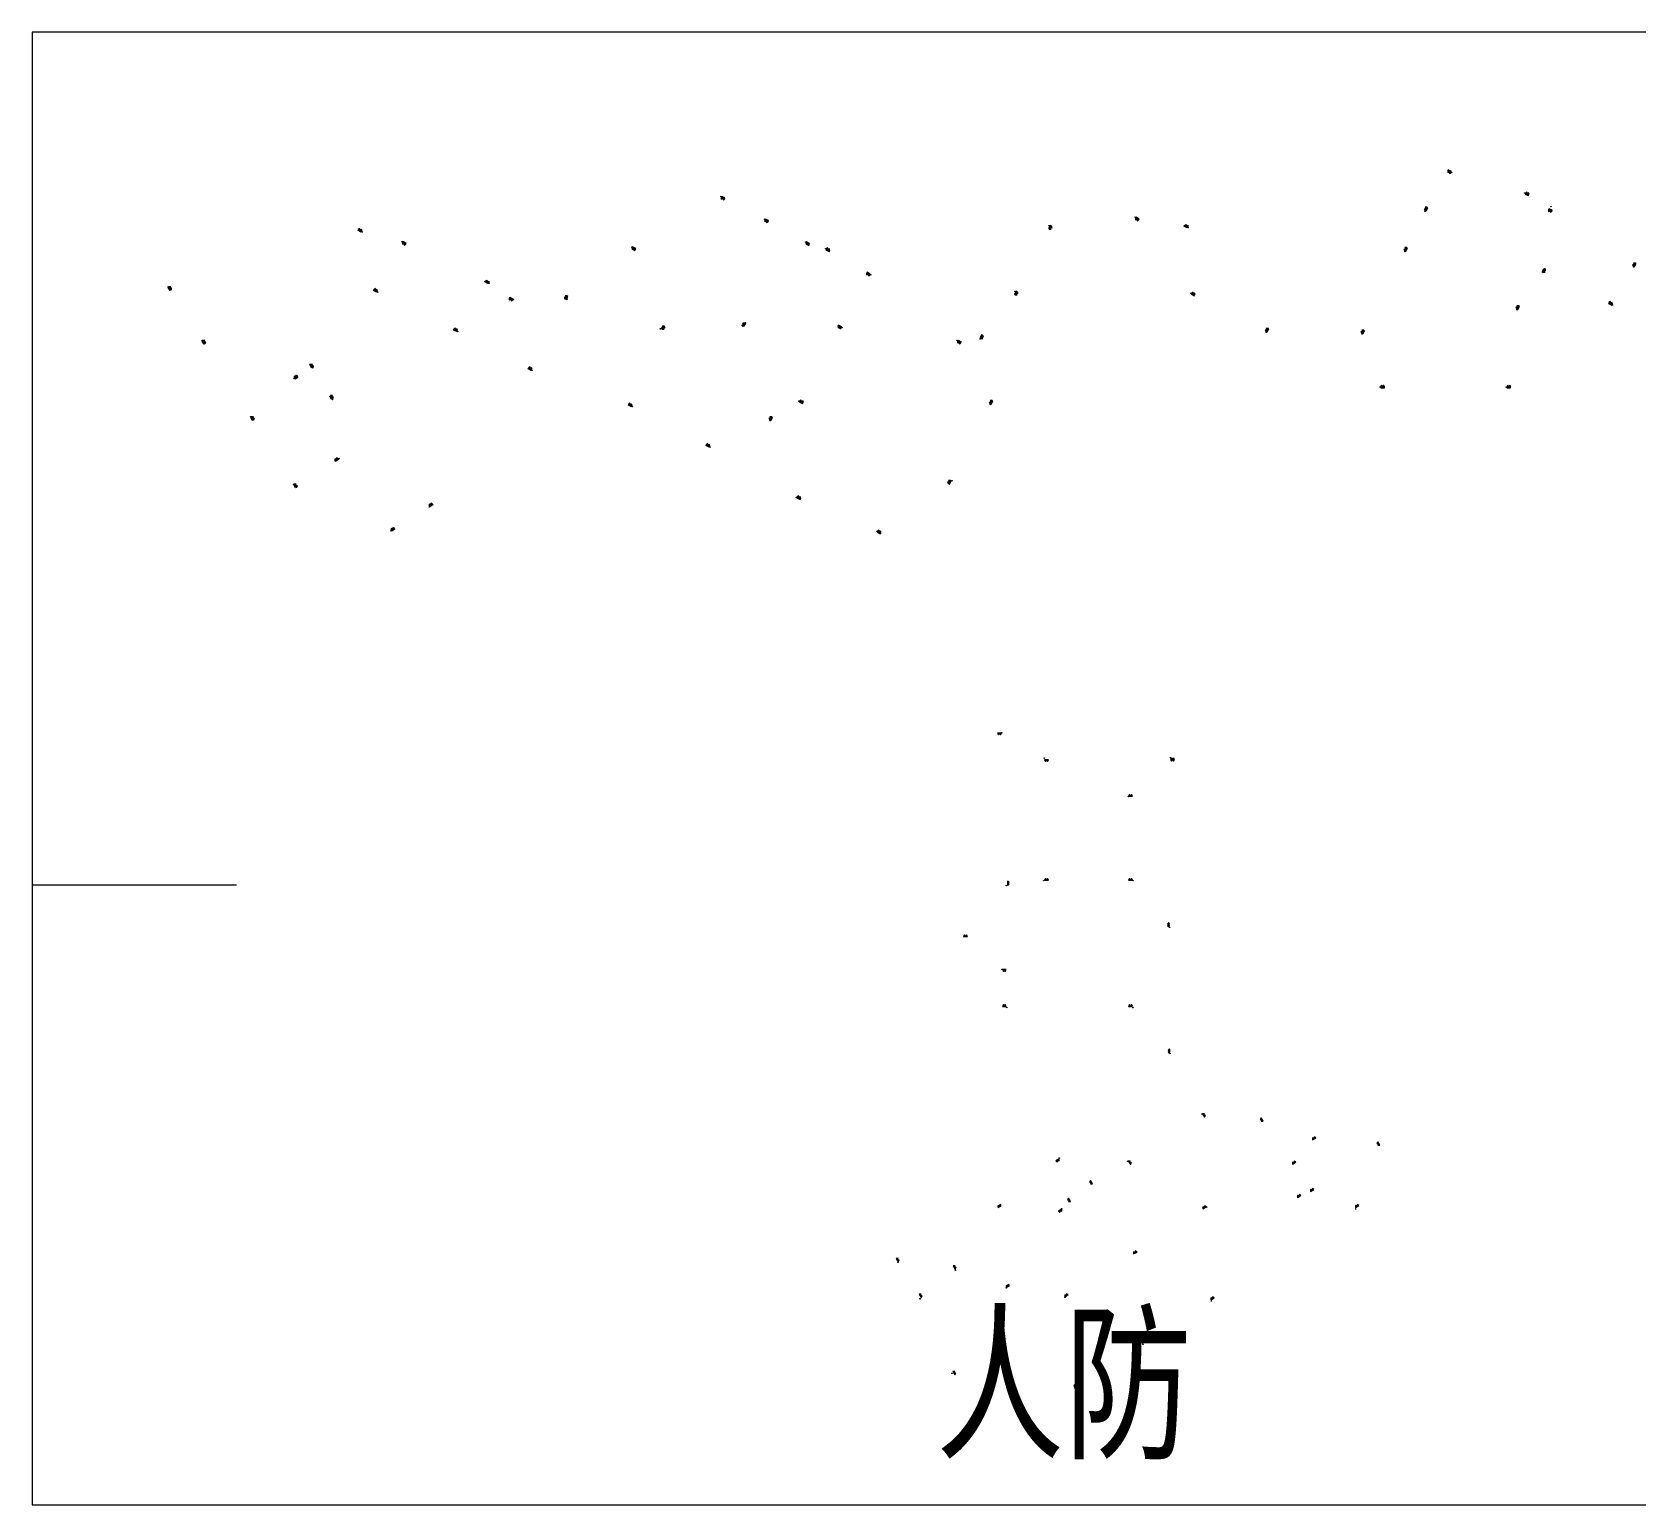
# Model space of a CAD drawing. Extents: x -1466470 to 922624, y -511729 to 590125.
# Drawn here: x -796210 to -475289, y 282310 to 576660 of the extents above; entities that cross this region are included whole.
import ezdxf

# ---------------------------------------------------------------- set-up
doc = ezdxf.new("R2010")
doc.units = 0
doc.header["$LTSCALE"] = 10
doc.header["$MEASUREMENT"] = 0
doc.linetypes.add('X-104 B2平面$0$CENTER', pattern=[2, 1.25, -0.25, 0.25, -0.25])
for name, color, linetype, plot in [('X-104 B2平面$0$04-不打印_辅助线', 165, 'Continuous', False), ('X-104 B2平面$0$04-不打印_面积', 5, 'Continuous', False), ('X-104 B2平面$1$DIM_MODI', 6, 'Continuous', False)]:
    doc.layers.add(name, color=color, linetype=linetype, plot=plot)
for name, color, linetype in [('X-104 B2平面$0$EQUIP_消火栓', 7, 'Continuous'), ('X-104 B2平面$0$EQUIP_消防', 7, 'Continuous'), ('X-104 B2平面$0$M-人防 轮廓', 241, 'Continuous'), ('X-104 B2平面$0$VPIPE-消防', 1, 'Continuous'), ('X-104 B2平面$0$看线', 241, 'Continuous')]:
    doc.layers.add(name, color=color, linetype=linetype)
doc.styles.add('X-104 B2平面$0$Arial', font='arial.ttf', dxfattribs={"width": 0.75, "height": 2.5})

# ---------------------------------------------------------------- blocks, each defined once
blk = doc.blocks.new('X-104 B2平面$0$A$C70C04884')
at = {"layer": 'X-104 B2平面$0$04-不打印_面积', "color": 3}
blk.add_line((192695, -84663), (154505, -64787), dxfattribs=at)
at = {"layer": 'X-104 B2平面$0$04-不打印_面积', "color": 3, "extrusion": (0, 0, -1), "const_width": 100}
blk.add_lwpolyline([(-68083, -54405), (-69053, -52543), (-64911, -50386), (-69390, -41782), (-66791, -40429), (-66606, -40784), (-65897, -40415), (-65920, -40370), (-63170, -38939), (-68249, -29182), (-90247, -40633), (-86484, -47863), (-87105, -48185), (-85950, -50403), (-88833, -51904), (-89987, -49686), (-91362, -50402), (-95126, -43173), (-98319, -44835), (-94556, -52065), (-96773, -53219), (-95619, -55436), (-98368, -56868), (-99523, -54650), (-99966, -54881), (-103730, -47652), (-105637, -48645), (-111224, -37912), (-124307, -44723), (-122551, -48096), (-120418, -46985), (-117935, -51777), (-117935, -51777), (-117935, -51777), (-121674, -53723), (-118557, -59711), (-118557, -59711), (-115486, -65610), (-115486, -65610), (-115486, -65610), (-119336, -67613), (-114788, -76350), (-114788, -76350), (-113818, -78213), (-68083, -54405)], dxfattribs=at)
at = {"layer": 'X-104 B2平面$0$04-不打印_面积', "color": 3, "const_width": 100}
for points in [[(211578, -48383), (206565, -45774), (209012, -41072), (201873, -37356), (203120, -34961), (200015, -33345)], [(214288, -49797), (221069, -36864), (225682, -39265)], [(236640, -61433), (244353, -46618), (248161, -48600), (250884, -43478), (247247, -41585), (248517, -39146)], [(99966, -54881), (99909, -54992)], [(179315, -260883), (188568, -255121)]]:
    blk.add_lwpolyline(points, dxfattribs=at)
at = {"layer": 'X-104 B2平面$0$M-人防 轮廓', "color": 6}
blk.add_lwpolyline([(238050, -33697), (234857, -32035), (231094, -39263), (229719, -38548), (228565, -40765), (225682, -39265), (226836, -37047), (226215, -36724), (229978, -29495), (207980, -18044), (203201, -27225), (201161, -26163), (199360, -29622), (201400, -30684), (190803, -51041), (190067, -50657), (186350, -57798), (186998, -58135), (186213, -59643), (185565, -59306), (184665, -61036), (188198, -62875), (188703, -61898), (188703, -61898), (201165, -68385), (211578, -48383), (249524, -68137), (253879, -70404), (256159, -66067), (256151, -66062), (260930, -56882), (256583, -54619), (261201, -45749), (261094, -45694), (261094, -45694), (245723, -37691), (245723, -37691), (243461, -36514), (239698, -43742), (239254, -43512), (238100, -45729), (235350, -44298), (236505, -42080), (234287, -40926)], close=True, dxfattribs=at)
at = {"layer": 'X-104 B2平面$0$M-人防 轮廓', "color": 4, "const_width": 100}
blk.add_lwpolyline([(140331, -92015), (161848, -50680), (161848, -50680), (161848, -50680), (157768, -48556), (158945, -46294), (158945, -46294), (156506, -45025), (157406, -43296), (157406, -43296), (158205, -43711), (162153, -36127), (158960, -34464), (155196, -41694), (152979, -40540), (151894, -42624), (148612, -40915), (149512, -39186), (149601, -39232), (151194, -36172), (151194, -36172), (153549, -31648), (138115, -23613), (126525, -45877), (124307, -44723), (122551, -48096), (125567, -49666), (123075, -54453), (121673, -53724), (120007, -56924), (120007, -56924), (115486, -65610), (119336, -67613), (114788, -76350), (114788, -76350), (113818, -78213)], close=True, dxfattribs=at)
at = {"layer": 'X-104 B2平面$0$M-人防 轮廓', "color": 2, "linetype": 'X-104 B2平面$0$CENTER'}
for points in [[(138115, -23613), (135875, -27915), (140222, -30178), (141400, -27916), (143440, -28978), (144502, -26938)], [(68249, -29182), (66010, -33484), (70356, -35746), (71534, -33485), (73574, -34547), (74636, -32506)], [(119017, -58501), (118608, -59287), (118608, -59287), (121402, -53920), (117614, -51949), (115860, -55319), (115860, -55319), (115860, -55319), (114590, -57758), (112550, -56696), (111027, -59623), (113926, -61134), (112495, -63883), (115422, -65407), (117316, -61770), (117449, -61840), (118741, -59356), (118608, -59287)], [(120675, -60363), (118741, -59356), (118557, -59711), (117449, -61840), (119382, -62846)]]:
    blk.add_lwpolyline(points, close=True, dxfattribs=at)
for points in [[(243814, -36697), (248207, -38984), (247006, -41291), (244167, -39813), (242990, -42075), (241437, -41267), (243816, -36699)], [(190067, -50658), (186679, -48894), (184070, -53906), (180211, -51898), (177486, -57132), (181806, -59381), (180652, -61597), (183579, -63121), (185565, -59306), (186212, -59643), (186997, -58136), (186350, -57799), (189374, -51989), (190067, -50658)], [(187060, -58168), (189880, -59636), (188198, -62875), (184664, -61036), (185565, -59306), (186212, -59644), (186997, -58135), (187060, -58168), (187060, -58168)], [(164413, -104551), (165706, -102067), (167702, -103107), (166409, -105590), (164413, -104551)], [(165817, -235582), (158816, -240039), (160370, -242487), (161660, -244510), (167061, -241073), (165772, -239048), (165611, -238795), (166201, -238419), (167214, -237775), (165817, -235582), (158816, -240039)], [(186444, -283441), (188764, -281964), (188603, -281711), (191429, -279912), (192637, -281810), (191793, -282347), (193726, -285384), (191870, -286565), (189937, -283529), (187491, -285086), (186444, -283441), (186781, -283226)]]:
    blk.add_lwpolyline(points, dxfattribs=at)
at = {"layer": 'X-104 B2平面$0$M-人防 轮廓', "extrusion": (0, 0, -1)}
blk.add_lwpolyline([(-162893, -48349), (-163792, -46620), (-163083, -46251), (-167032, -38666), (-190067, -50658), (-188197, -54250), (-188197, -54250), (-186350, -57798), (-186997, -58135), (-186212, -59643), (-185565, -59306), (-184665, -61036), (-184665, -61036), (-184665, -61036), (-184665, -61036), (-184665, -61036), (-188198, -62875), (-188703, -61898), (-201165, -68385), (-178516, -111893), (-140331, -92015), (-161848, -50680), (-157768, -48556), (-158945, -46294)], close=True, dxfattribs=at)
at = {"layer": 'X-104 B2平面$0$M-人防 轮廓'}
blk.add_lwpolyline([(188082, -284710), (189937, -283529), (191870, -286565), (193726, -285384), (191793, -282347), (201832, -275957), (188756, -255416), (173157, -230910), (166068, -235422), (166134, -235380), (160988, -238656), (160925, -238696), (158816, -240039), (169931, -257501), (169931, -257501), (167991, -258736), (170085, -262026), (172026, -260791), (172026, -260791), (172724, -261887), (177870, -258612), (179319, -260890), (177042, -262339), (178277, -264280), (175409, -266105), (187491, -285086), (188082, -284710)], dxfattribs=at)
at = {"layer": 'X-104 B2平面$1$DIM_MODI', "color": 5}
blk.add_line((40824, 123866), (0, 123866), dxfattribs=at)
at = {"layer": 'X-104 B2平面$0$M-人防 轮廓', "color": 2, "linetype": 'X-104 B2平面$0$CENTER', "style": 'X-104 B2平面$0$Arial', "width": 0.75}
for s, height, p in [('35.16', 5000, (141854, -21585)), ('30.63', 5000, (232593, -27522)), ('89.35', 5000, (72725, -29524)), ('1888.09', 5000, (205599, -32630)), ('1341.51', 5000, (79698, -38988)), ('437.68', 2500, (137486, -37408)), ('499.24', 2500, (208236, -37500)), ('477.75', 2500, (72725, -46756)), ('499.17', 2500, (224850, -48271)), ('473.45', 2500, (194664, -51692)), ('363.91', 2500, (106260, -55079)), ('499.01', 2500, (147848, -54618)), ('499.85', 2500, (86291, -59838)), ('1831.58', 5000, (131737, -61427)), ('416.23', 2500, (245017, -57774)), ('1072.38', 2500, (167941, -63632)), ('409.04', 2500, (124406, -69846)), ('2393.94', 5000, (161661, -79820)), ('485.85', 2500, (131486, -82898)), ('1321.56', 2500, (157863, -88266)), ('85.59', 5000, (171512, -118844)), ('59.69', 5000, (146348, -233976)), ('900.4', 5000, (168649, -252791))]:
    blk.add_text(s, height=height, dxfattribs=at).set_placement(p)
blk = doc.blocks.new('X-104 B2平面$0$$TwtSys$00000434')
for p, q in [((-0.5, 0.5), (-0.5, -0.5)), ((-0.5, -0.5), (0.5, 0.5)), ((0.5, 0.5), (-0.5, 0.5)), ((0.5, -0.5), (0.5, 0.5)), ((-0.5, -0.5), (0.5, -0.5))]:
    blk.add_line(p, q)
blk.add_solid([(0.5, -0.5), (0.5, 0.5), (-0.5, -0.5)])
blk = doc.blocks.new('X-104 B2平面$0$$TWTSYS$00000546')
h = blk.add_hatch()
h.set_pattern_fill('ANSI31', color=256, scale=200, style=0)
h.set_pattern_definition([(45, (-38543.802, -6670.83), (-17.67767, 17.67767), [])])
h.paths.add_polyline_path([(-65, 174), (65, 174), (65, 44), (-65, 44)])
for points in [[(0, 344), (-198, 0), (198, 0)], [(-65, 174), (65, 174), (65, 44), (-65, 44)]]:
    blk.add_lwpolyline(points, close=True)
blk = doc.blocks.new('X-104 B2平面$0$A$C55F25C51')
at = {"layer": 'X-104 B2平面$0$VPIPE-消防', "linetype": 'Continuous'}
for centre in [(17219, 148362), (25728, 143298), (50928, 143390), (42528, 135597), (25618, 118797), (43473, 118797), (18140, 117824), (50760, 109475), (17263, 101070), (18225, 93463), (43426, 93446), (50860, 84275), (57224, 72176), (28711, 63370), (42426, 62739), (29199, 53247), (58160, 53561), (87933, 53168), (-3504, 42543), (7979, 40964), (18153, 37399), (29857, 35544), (924, 35231), (59126, 34807), (45466, 26120), (7257, 20350), (31790, 17409), (14145, 14891)]:
    blk.add_circle(centre, 50, dxfattribs=at)
at = {"layer": 'X-104 B2平面$0$EQUIP_消火栓', "xscale": 700.0000000000016, "yscale": 180.0000000000002, "zscale": 700.0000000000016, "rotation": 179.9973647612916}
blk.add_blockref('X-104 B2平面$0$$TwtSys$00000434', (51345, 143115), dxfattribs=at)
at = {"layer": 'X-104 B2平面$0$EQUIP_消防'}
for p, rotation in [((16603, 148275), 180.0026352946099), ((17000, 148275), 180.0026352946099), ((25947, 142952), 179.9973647612991), ((26344, 142952), 179.9973647612991), ((51147, 143025), 179.9973647612991), ((51544, 143025), 179.9973647612991), ((42747, 135685), 359.9973647053902), ((43144, 135685), 359.9973647053902), ((25947, 118885), 359.9973647053902), ((26344, 118885), 359.9973647053902), ((42747, 118885), 359.9973647053902), ((43144, 118885), 359.9973647053902), ((18375, 118504), 269.9994295256455), ((18375, 118107), 269.9994295256455), ((50715, 110153), 90), ((50715, 109756), 90), ((9796, 107655), 359.9973647053902), ((10193, 107654), 359.9973647053902), ((17547, 101025), 179.9999999999984), ((17944, 101025), 179.9999999999984), ((42747, 93685), 0.2718564061595536), ((43144, 93687), 0.2718564061595536), ((50815, 84950), 89.99736470538967), ((50815, 84554), 89.99736470538967), ((57439, 72025), 302.2229229800861), ((57651, 71689), 302.2229229800861), ((69178, 71253), 122.7354887732257), ((69393, 70919), 122.7354887732257), ((79501, 67108), 32.22292298008606), ((79836, 67319), 32.22292298008606), ((92499, 66427), 122.222922980086), ((92711, 66092), 122.222922980086), ((28176, 62913), 212.222922980086), ((28512, 63124), 212.222922980086), ((42633, 62600), 302.2229229800861), ((42844, 62265), 302.2229229800861), ((75529, 62266), 32.22292298008606), ((75865, 62477), 32.22292298008606), ((35051, 58723), 122.2229229800861), ((35262, 58387), 122.2229229800861), ((30649, 55209), 122.2229229800861), ((30861, 54874), 122.2229229800861), ((76511, 55603), 32.22292298008606), ((76847, 55814), 32.22292298008606), ((79109, 56782), 32.22292298008606), ((79445, 56994), 32.22292298008606), ((16544, 53767), 212.222922980086), ((16880, 53979), 212.222922980086), ((28724, 52829), 212.222922980086), ((29060, 53041), 212.222922980086), ((57581, 53311), 32.22292298008606), ((57917, 53522), 32.22292298008606), ((88100, 53593), 32.22292298008606), ((88436, 53805), 32.22292298008606), ((-3776, 43139), 302.4792126004326), ((-3563, 42804), 302.4792126004326), ((7620, 41628), 302.2229229800861), ((43759, 44297), 32.22292298008606), ((44095, 44509), 32.22292298008606), ((7831, 41292), 302.2229229800861), ((827, 35994), 302.7683213823448), ((1042, 35661), 302.7683213823448), ((18291, 37606), 32.22292298008606), ((18627, 37817), 32.22292298008606), ((29996, 35751), 32.22292298008606), ((30331, 35962), 32.22292298008606), ((59194, 35134), 32.22292298008606), ((59530, 35345), 32.22292298008606), ((45528, 26434), 32.22292298008606), ((45864, 26646), 32.22292298008606), ((7553, 20538), 302.7683213823448), ((7768, 20204), 302.7683213823448), ((31862, 17735), 32.22292298008606), ((32198, 17947), 32.22292298008606), ((13877, 15495), 302.7683213823448), ((14091, 15162), 302.7683213823448)]:
    blk.add_blockref('X-104 B2平面$0$$TWTSYS$00000546', p, dxfattribs=dict(at, rotation=rotation))
for p in [(17547, 93685), (17944, 93685)]:
    blk.add_blockref('X-104 B2平面$0$$TWTSYS$00000546', p, dxfattribs=at)
blk = doc.blocks.new('X-104 B2平面$0$A$C4A892B70')
at = {"layer": 'X-104 B2平面$0$VPIPE-消防', "linetype": 'Continuous'}
for centre in [(215464, 1163), (230073, -2972), (69446, -3675), (235305, -5700), (78150, -8206), (135011, -9516), (152223, -7814), (210155, -6616), (-2297, -10747), (5706, -12714), (86380, -12773), (162780, -9880), (51625, -13789), (90342, -14110), (206131, -14671), (233637, -18844), (251820, -17764), (-41046, -21740), (23049, -21018), (99345, -19312), (793, -22785), (27898, -24264), (38679, -24193), (128177, -22644), (163331, -23042), (247617, -25362), (74309, -28873), (228484, -26307), (16767, -30649), (57318, -30120), (93603, -29851), (178391, -30807), (197544, -31167), (-34243, -32436), (116627, -32422), (121212, -32151), (-12717, -37214), (31669, -38406), (-15917, -40079), (201175, -41769), (-8245, -44243), (85044, -44577), (226375, -41773), (-24542, -47688), (51713, -45684), (123261, -45249), (79230, -48486), (67231, -53762), (67231, -53762), (-6950, -56040), (115577, -60483), (-15960, -61180), (84511, -63792), (11126, -65733), (3468, -70477), (100588, -70592)]:
    blk.add_circle(centre, 50, dxfattribs=at)
at = {"layer": 'X-104 B2平面$0$EQUIP_消火栓'}
for p, xscale, yscale, zscale, rotation in [((215055, 1420), 700.0000000000001, 180, 700.0000000000001, 152.500130539079), ((230489, -3257), 700.0000000000002, 180, 700.0000000000002, 332.3993216109598), ((69863, -3888), 699.9999999999999, 179.9999999999999, 699.9999999999999, 152.5000138824565), ((210417, -6210), 700, 180, 700, 61.7324990434503), ((235179, -6346), 700.0000000000001, 180, 700.0000000000001, 152.500130539079), ((78567, -8419), 699.9999999999999, 179.9999999999999, 699.9999999999999, 152.5000138824565), ((135149, -9813), 700, 180, 700, 242.5000135128928), ((152640, -8028), 699.9999999999999, 179.9999999999999, 699.9999999999999, 152.5000138824565), ((162308, -9703), -700.0000000000001, 180, 700, 332.6006552475175), ((-2749, -10530), -700, 180, 700, 332.4999583684411), ((6123, -12927), 699.9999999999999, 179.9999999999999, 699.9999999999999, 152.5000138824565), ((86796, -12987), 699.9999999999999, 179.9999999999999, 699.9999999999999, 152.5000138824565), ((52041, -14002), 699.9999999999999, 179.9999999999999, 699.9999999999999, 152.5000138824565), ((90758, -14395), 700.0000000000002, 180, 700.0000000000002, 332.3993216109598), ((206393, -14265), 700, 180, 700, 61.7324990434503), ((98908, -19066), 699.9999999999999, 179.9999999999999, 699.9999999999999, 152.5000138824565), ((233819, -18396), -700, 180, 700, 243.2600750527982), ((252082, -17358), 700, 180, 700, 61.7324990434503), ((-40794, -22135), -700.0000000000001, 180.0000000000001, 700, 302.459123452464), ((342, -22568), -700, 180, 700, 332.4999583684411), ((22577, -20841), -700.0000000000001, 180, 700, 332.6006552475175), ((27484, -24046), -700.0000000000005, 180.0000000000001, 700, 152.556835105597), ((38559, -23905), 700, 180, 700, 62.50001236630071), ((128315, -22941), 700, 180, 700, 242.5000135128928), ((163740, -23299), 700, 180, 700, 332.5389311849984), ((228746, -25902), 700, 180, 700, 61.7324990434503), ((247174, -25131), 700, 180, 700, 332.5005219402103), ((16338, -30444), -700, 180, 700, 332.4999583684411), ((57772, -29813), -700.0000000000005, 180.0000000000001, 700, 242.5000142325536), ((74092, -29324), -699.9999999999999, 180, 699.9999999999999, 62.49998611770943), ((93202, -29624), 699.9999999999999, 179.9999999999999, 699.9999999999999, 152.5000138824565), ((121437, -31678), 700, 180, 700, 242.5000135128928), ((178653, -30402), 700, 180, 700, 61.7324990434503), ((197806, -30761), 700, 180, 700, 61.7324990434503), ((-33991, -32830), -700.0000000000001, 180.0000000000001, 700, 302.459123452464), ((117079, -32639), -699.9999999999999, 180, 700, 152.5000138697802), ((-12447, -37635), -700.0000000000001, 180.0000000000001, 700, 302.459123452464), ((31240, -38201), -700, 180, 700, 332.4999583684411), ((-15463, -39861), 700, 180, 700, 32.45912345235956), ((-8495, -43847), -699.9999999999999, 180, 699.9999999999999, 302.4591234524503), ((85453, -44834), 700, 180, 700, 332.5389311849984), ((123523, -44843), 700, 180, 700, 61.7324990434503), ((-24289, -48083), -700.0000000000001, 180.0000000000001, 700, 302.459123452464), ((51261, -45467), -700, 180, 700, 332.4999583684411), ((79492, -48080), 700, 180, 700, 61.7324990434503), ((66779, -53545), -700, 180, 700, 332.4999583684411), ((-7340, -56359), -700, 180, 700, 32.45912345246027), ((115192, -60809), 700, 180, 700, 61.7324990434503), ((-15708, -61575), -700.0000000000001, 180.0000000000001, 700, 302.459123452464), ((84962, -63969), 700, 180, 700, 332.5389311849984), ((11494, -65439), -700, 180, 700, 32.45912345246133), ((3894, -70274), -700, 180, 700, 32.45912345246133), ((100997, -70848), 700, 180, 700, 332.5389311849984)]:
    blk.add_blockref('X-104 B2平面$0$$TwtSys$00000434', p, dxfattribs=dict(at, xscale=xscale, yscale=yscale, zscale=zscale, rotation=rotation))
at = {"layer": 'X-104 B2平面$0$EQUIP_消火栓', "xscale": 700, "yscale": 180, "zscale": 700}
for p in [(201654, -41819), (226854, -41819)]:
    blk.add_blockref('X-104 B2平面$0$$TwtSys$00000434', p, dxfattribs=at)
at = {"layer": 'X-104 B2平面$0$EQUIP_消防'}
for p, rotation in [((214837, 1432), 152.500130539079), ((215189, 1249), 152.500130539079), ((69645, -3877), 152.5000138824565), ((69997, -4060), 152.5000138824565), ((210244, -6342), 61.7324990434503), ((210432, -5993), 61.7324990434503), ((234962, -6334), 152.500130539079), ((78349, -8408), 152.5000138824565), ((78701, -8591), 152.5000138824565), ((135299, -9720), 242.5000135128928), ((152422, -8016), 152.5000138824565), ((152774, -8199), 152.5000138824565), ((235313, -6518), 152.500130539079), ((-2883, -10359), 332.4999583684411), ((-2531, -10542), 332.4999583684411), ((5905, -12915), 152.5000138824565), ((135116, -10072), 242.5000135128928), ((6257, -13099), 152.5000138824565), ((51824, -13990), 152.5000138824565), ((52176, -14174), 152.5000138824565), ((86579, -12975), 152.5000138824565), ((86931, -13158), 152.5000138824565), ((206220, -14398), 61.7324990434503), ((206408, -14048), 61.7324990434503), ((98691, -19055), 152.5000138824565), ((99043, -19238), 152.5000138824565), ((233810, -18614), 243.2600750527982), ((233989, -18260), 243.2600750527982), ((251909, -17490), 61.7324990434503), ((252097, -17140), 61.7324990434503), ((-40825, -21919), 302.459123452464), ((-40612, -22254), 302.459123452464), ((207, -22396), 332.4999583684411), ((559, -22580), 332.4999583684411), ((27267, -24034), 152.556835105597), ((27619, -24217), 152.556835105597), ((38387, -24039), 62.50001236630071), ((38570, -23687), 62.50001236630071), ((128303, -23159), 242.5000135128928), ((128486, -22807), 242.5000135128928), ((163606, -23127), 332.5389311849984), ((163958, -23310), 332.5389311849984), ((228761, -25684), 61.7324990434503), ((247039, -24959), 332.5005219402103), ((247391, -25143), 332.5005219402103), ((228573, -26034), 61.7324990434503), ((16204, -30273), 332.4999583684411), ((16556, -30456), 332.4999583684411), ((57760, -30030), 242.5000142325536), ((57943, -29678), 242.5000142325536), ((92985, -29613), 152.5000138824565), ((93336, -29796), 152.5000138824565), ((121425, -31896), 242.5000135128928), ((121608, -31544), 242.5000135128928), ((178480, -30534), 61.7324990434503), ((178668, -30184), 61.7324990434503), ((197633, -30893), 61.7324990434503), ((197821, -30544), 61.7324990434503), ((-34022, -32615), 302.459123452464), ((-33809, -32950), 302.459123452464), ((116861, -32627), 152.5000138697801), ((117213, -32810), 152.5000138697801), ((-12478, -37419), 302.459123452464), ((-12265, -37754), 302.459123452464), ((31106, -38030), 332.4999583684411), ((31458, -38213), 332.4999583684411), ((-15679, -39892), 32.45912345235954), ((-15344, -39679), 32.45912345235954), ((-8526, -43632), 302.4591234524503), ((-8313, -43966), 302.4591234524503), ((51127, -45296), 332.4999583684411), ((85319, -44662), 332.5389311849984), ((85671, -44845), 332.5389311849984), ((123350, -44975), 61.7324990434503), ((123538, -44626), 61.7324990434503), ((-24320, -47868), 302.459123452464), ((-24107, -48202), 302.459123452464), ((51479, -45479), 332.4999583684411), ((79319, -48212), 61.7324990434503), ((79507, -47862), 61.7324990434503), ((66645, -53374), 332.4999583684411), ((66997, -53557), 332.4999583684411), ((-7556, -56390), 32.45912345246024), ((-7221, -56177), 32.45912345246024), ((115019, -60942), 61.7324990434503), ((115207, -60592), 61.7324990434503), ((-15738, -61359), 302.459123452464), ((-15525, -61694), 302.459123452464), ((84828, -63797), 332.5389311849984), ((85180, -63980), 332.5389311849984), ((11279, -65470), 32.45912345246135), ((11613, -65257), 32.45912345246135), ((3678, -70304), 32.45912345246135), ((4013, -70091), 32.45912345246135), ((100863, -70677), 332.5389311849984), ((101215, -70860), 332.5389311849984)]:
    blk.add_blockref('X-104 B2平面$0$$TWTSYS$00000546', p, dxfattribs=dict(at, rotation=rotation))
at = {"layer": 'X-104 B2平面$0$EQUIP_消防', "color": 2, "linetype": 'ByBlock', "zscale": 1.5, "rotation": 332.3993216109598}
for p in [(230355, -3086), (230706, -3269), (90624, -14223), (90975, -14407)]:
    blk.add_blockref('X-104 B2平面$0$$TWTSYS$00000546', p, dxfattribs=at)
at = {"layer": 'X-104 B2平面$0$EQUIP_消防', "color": 2, "linetype": 'ByBlock', "xscale": -1, "zscale": 1.5, "rotation": 332.6006552475176}
for p in [(162215, -9554), (162568, -9736), (22484, -20691), (22837, -20874)]:
    blk.add_blockref('X-104 B2平面$0$$TWTSYS$00000546', p, dxfattribs=at)
at = {"layer": 'X-104 B2平面$0$EQUIP_消防', "xscale": -1, "rotation": 62.49998611770941}
for p in [(74104, -29107), (73921, -29459)]:
    blk.add_blockref('X-104 B2平面$0$$TWTSYS$00000546', p, dxfattribs=at)
at = {"layer": 'X-104 B2平面$0$EQUIP_消防'}
for p in [(201456, -41729), (201853, -41729), (226656, -41729), (227053, -41729)]:
    blk.add_blockref('X-104 B2平面$0$$TWTSYS$00000546', p, dxfattribs=at)
blk = doc.blocks.new('X-104 B2平面')
at = {"layer": 'X-104 B2平面$0$04-不打印_辅助线'}
blk.add_lwpolyline([(-606180, 288330), (-190030, 288330), (-190030, 582680), (-606180, 582680)], close=True, dxfattribs=at)
for name, p in [('X-104 B2平面$0$A$C55F25C51', (-429622, 294285)), ('X-104 B2平面$0$A$C70C04884', (-606180, 288330))]:
    blk.add_blockref(name, p)
at = {"layer": 'X-104 B2平面$0$看线'}
blk.add_blockref('X-104 B2平面$0$A$C4A892B70', (-537931, 553498), dxfattribs=at)
at = {"layer": 'X-104 B2平面$0$04-不打印_辅助线', "color": 7, "style": 'X-104 B2平面$0$Arial', "width": 0.75}
blk.add_text('人防', height=25000, dxfattribs=at).set_placement((-425512, 300137))

msp = doc.modelspace()

# ---------------------------------------------------------------- block references
msp.add_blockref('X-104 B2平面', (-190030.1, -6020))

doc.saveas('drawing.dxf')
